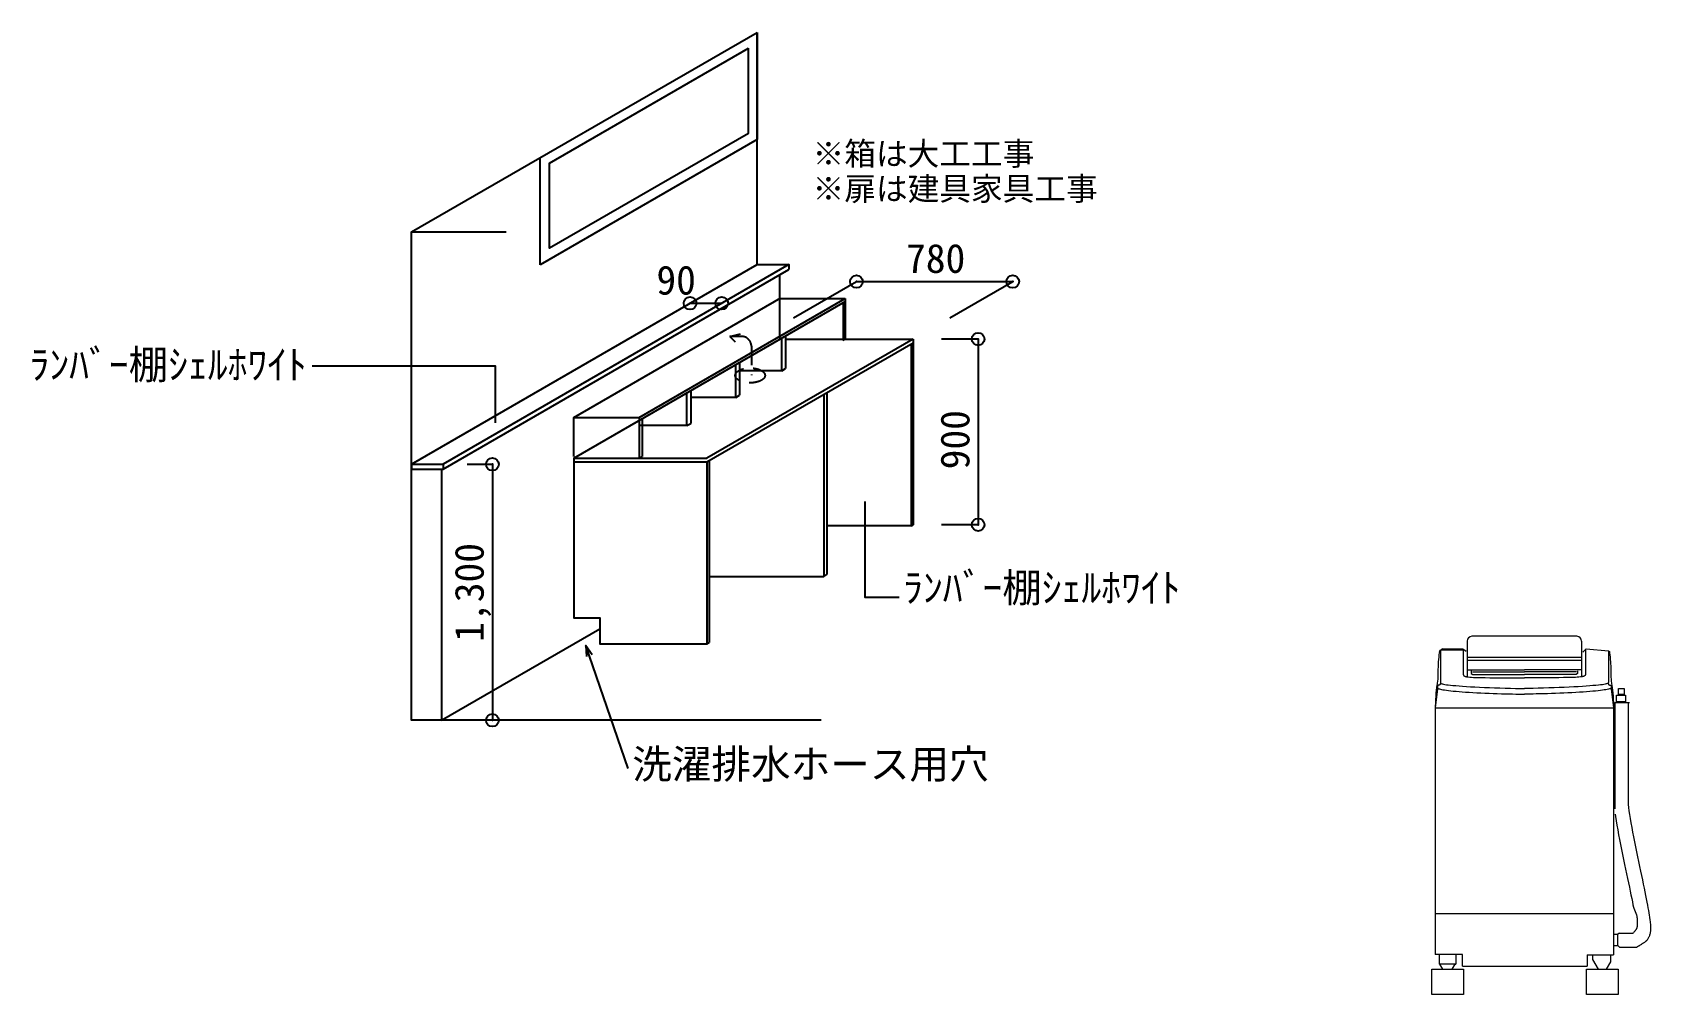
# Model space of a CAD drawing. Units: millimetres at full size, sheet at 1:50. Extents: x -31113 to 29332, y -20209 to 31249.
# Drawn here: x -31113 to -26004, y -5997 to -2960 of the extents above; entities that cross this region are included whole.
import ezdxf
from ezdxf.enums import TextEntityAlignment as Align

# ---------------------------------------------------------------- set-up
doc = ezdxf.new("R2010")
doc.units = ezdxf.units.MM
doc.header["$LTSCALE"] = 50
doc.header["$PDMODE"] = 32
doc.header["$PDSIZE"] = 40
doc.linetypes.add('DASHED1', pattern=[1.8, 1.2, -0.6])
doc.layers.add('B-A_文字', color=7, linetype='Continuous', lineweight=25)
doc.layers.add('B-F_寸法・方位', color=7, linetype='Continuous', lineweight=25)
doc.styles.add('ＭＳ ゴシック', font='')
doc.styles.get('ＭＳ ゴシック').set_extended_font_data('MS Gothic')

msp = doc.modelspace()

# ---------------------------------------------------------------- linework, layer by layer
at = {"layer": 'B-A_文字'}
for p, q in [((-28825.11, -3692.82), (-28825.11, -2959.75)), ((-28825.11, -2959.75), (-28825.11, -3297.81)), ((-28851.84, -3278.6), (-28851.84, -3009.82)), ((-28825.11, -3297.81), (-29509.7, -3693.06)), ((-29509.7, -3693.06), (-29509.7, -3354.99)), ((-29916.17, -3589.67), (-29616.48, -3589.67)), ((-28725.01, -3692.82), (-29816.07, -4322.74)), ((-29816.07, -4337.99), (-28725.01, -3708.07)), ((-28752.59, -3927.58), (-28752.59, -3728.21)), ((-28216.77, -3861.06), (-28017.97, -3746.27)), ((-29403.72, -4303.52), (-28546.73, -3808.73)), ((-29197.24, -4174.77), (-28546.73, -3799.2)), ((-29036.48, -3814.85), (-28936.38, -3814.85)), ((-28752.59, -3799.2), (-28546.73, -3799.2)), ((-28553.59, -3811.43), (-28553.59, -3931.9)), ((-28546.73, -3799.2), (-28546.73, -3927.94)), ((-28332.01, -3927.58), (-28983.14, -4303.52)), ((-28746.8, -4027.87), (-28746.8, -3924.24)), ((-28734.92, -3917.38), (-28734.92, -4021.01)), ((-28734.92, -3927.58), (-28332.01, -3927.58)), ((-28553.59, -3931.9), (-28546.73, -3927.94)), ((-28332.01, -3927.58), (-28332.01, -3939.49)), ((-28332.01, -3927.58), (-28332.01, -4513.71)), ((-28983.14, -4315.42), (-28332.01, -3939.49)), ((-28338.37, -3943.17), (-28338.37, -4517.38)), ((-28891.95, -4111.67), (-28891.95, -4008.04)), ((-28880.07, -4001.18), (-28880.07, -4104.81)), ((-28746.8, -4027.87), (-28880.07, -4027.87)), ((-28746.8, -4027.87), (-28734.92, -4021.01)), ((-29046.23, -4200.74), (-29046.23, -4097.12)), ((-29034.34, -4090.26), (-29034.34, -4193.88)), ((-28891.95, -4111.67), (-29034.34, -4111.67)), ((-28891.95, -4111.67), (-28880.07, -4104.81)), ((-28614.2, -4102.42), (-28614.2, -4676.63)), ((-28604.5, -4096.82), (-28604.5, -4671.03)), ((-29187.8, -4178.86), (-29187.8, -4298.07)), ((-29046.23, -4200.74), (-29197.24, -4200.74)), ((-29046.23, -4200.74), (-29034.34, -4193.88)), ((-29916.17, -4322.74), (-29816.07, -4322.74)), ((-29821.22, -4337.99), (-29821.22, -5130.68)), ((-29816.07, -4322.74), (-29816.07, -4337.99)), ((-29739.66, -4322.74), (-29660.33, -4322.74)), ((-29403.72, -4303.52), (-28983.14, -4303.52)), ((-29403.72, -4315.42), (-28983.14, -4315.42)), ((-29197.24, -4303.52), (-29187.8, -4298.07)), ((-28983.14, -4315.42), (-28983.14, -4889.64)), ((-28975.76, -4311.16), (-28975.76, -4885.38)), ((-28338.37, -4517.38), (-28604.5, -4517.38)), ((-28338.37, -4517.38), (-28332.01, -4513.71)), ((-28975.76, -4676.63), (-28614.2, -4676.63)), ((-28614.2, -4676.63), (-28604.5, -4671.03)), ((-29821.22, -5130.68), (-29321.39, -4842.1)), ((-29365.38, -4894.87), (-29345.47, -4923.07)), ((-28983.14, -4889.64), (-28975.76, -4885.38))]:
    msp.add_line(p, q, dxfattribs=at)
at = {"layer": 'B-A_文字', "linetype": 'DASHED1'}
for p, q in [((-28910.73, -3919.77), (-28894.11, -3936.39)), ((-28842.82, -3949.77), (-28842.82, -4041.9))]:
    msp.add_line(p, q, dxfattribs=at)
at = {"layer": 'B-A_文字', "color": 1, "lineweight": 18}
for p, q in [((-26583.46, -4880.93), (-26583.46, -4993.64)), ((-26237.01, -4865.82), (-26568.35, -4865.82)), ((-26221.9, -4880.93), (-26221.9, -4993.64)), ((-26670.93, -4913.36), (-26666.2, -4908.63)), ((-26667.73, -4913.36), (-26667.73, -5012)), ((-26666.02, -4908.83), (-26598.28, -4908.83)), ((-26660.18, -4905.81), (-26597.46, -4905.81)), ((-26597.46, -4905.81), (-26585.99, -4912.43)), ((-26596.01, -4909.92), (-26596.01, -4985.06)), ((-26582.88, -4941), (-26223.34, -4941)), ((-26582.46, -4931.95), (-26222.52, -4931.95)), ((-26209.35, -4909.92), (-26209.35, -4985.06)), ((-26137.63, -4911.21), (-26137.63, -5012)), ((-26584.08, -4972.04), (-26402.68, -4972.04)), ((-26566.8, -4978.21), (-26402.68, -4978.21)), ((-26565.89, -4986.08), (-26402.68, -4986.08)), ((-26221.28, -4972.04), (-26402.68, -4972.04)), ((-26238.56, -4978.21), (-26402.68, -4978.21)), ((-26239.47, -4986.08), (-26402.68, -4986.08)), ((-26676.9, -5031.73), (-26684.11, -5091.9)), ((-26128.46, -5031.73), (-26121.25, -5091.9)), ((-26684.11, -5091.9), (-26121.25, -5091.9)), ((-26684.11, -5091.9), (-26684.11, -5870.28)), ((-26121.25, -5091.9), (-26121.25, -5870.9)), ((-26117.27, -5074.63), (-26071.2, -5074.63)), ((-26117.27, -5074.63), (-26117.27, -5409.86)), ((-26074.89, -5074.63), (-26074.89, -5396.8)), ((-26121.25, -5741.96), (-26684.11, -5741.96)), ((-26121.25, -5805.38), (-26108.27, -5805.38)), ((-26108.27, -5805.38), (-26108.27, -5842.67)), ((-26102.78, -5803.18), (-26107.68, -5806.01)), ((-26102.78, -5803.18), (-26060, -5803.18)), ((-26672.06, -5870.28), (-26672.06, -5900.86)), ((-26619.4, -5870.28), (-26619.4, -5900.86)), ((-26204.95, -5870.9), (-26204.95, -5906.8)), ((-26204.95, -5870.9), (-26121.25, -5870.9)), ((-26187.53, -5870.9), (-26187.53, -5885.93)), ((-26108.27, -5842.67), (-26121.25, -5842.67)), ((-26102.78, -5846.79), (-26107.75, -5841.82)), ((-26102.78, -5846.79), (-26047.66, -5846.79)), ((-26660.12, -5916.72), (-26669.27, -5900.86)), ((-26630.44, -5916.72), (-26621.29, -5900.86)), ((-26621.29, -5900.86), (-26619.4, -5900.86)), ((-26598.19, -5906.8), (-26204.95, -5906.8)), ((-26187.53, -5885.93), (-26169.75, -5916.72))]:
    msp.add_line(p, q, dxfattribs=at)
at = {"layer": 'B-A_文字'}
for points in [[(-28622.65, -5130.68), (-29916.17, -5130.68), (-29916.17, -3589.67), (-28825.11, -2959.75)], [(-28851.84, -3278.6), (-29479.7, -3641.09), (-29479.7, -3372.31), (-28851.84, -3009.82)], [(-29916.17, -4322.74), (-28825.11, -3692.82), (-28725.01, -3692.82), (-28725.01, -3708.07)], [(-28709.88, -3861.06), (-28511.07, -3746.27), (-28017.97, -3746.27)], [(-29403.1, -4298.8), (-29403.1, -4174.77), (-28750.35, -3797.9)], [(-29650.46, -4191.56), (-29650.46, -4013.53), (-30229.86, -4013.53)], [(-29403.1, -4174.77), (-29197.24, -4174.77), (-29197.24, -4303.52)], [(-29916.17, -4322.74), (-29916.17, -4337.99), (-29816.07, -4337.99)], [(-29403.72, -4303.52), (-29403.72, -4807.3), (-29321.39, -4807.3), (-29321.39, -4889.64), (-28983.14, -4889.64)], [(-28376.75, -4743.44), (-28483.57, -4743.44), (-28483.57, -4440.8)], [(-29231.73, -5282.95), (-29365.38, -4894.87), (-29363.71, -4929.35)]]:
    msp.add_lwpolyline(points, dxfattribs=at)
at = {"layer": 'B-A_文字', "linetype": 'DASHED1'}
msp.add_lwpolyline([(-28872.82, -3919.77), (-28910.73, -3919.77), (-28877.13, -3910.77)], dxfattribs=at)
at = {"layer": 'B-A_文字', "color": 1, "lineweight": 18}
for points in [[(-26670.93, -4913.36), (-26671.44, -4917.55), (-26672.3, -4924.78), (-26673.11, -4932.01), (-26673.84, -4939.25), (-26674.46, -4946.5), (-26674.94, -4953.75), (-26675.14, -4957.97), (-26675.28, -4962.54), (-26675.42, -4970.42), (-26675.49, -4978.31), (-26675.6, -4986.19), (-26675.85, -4994.06), (-26676.35, -5001.91), (-26676.78, -5006.44), (-26677.03, -5008.57), (-26677.52, -5012.22), (-26678.05, -5015.87), (-26678.62, -5019.52), (-26679.2, -5023.16), (-26679.76, -5026.81), (-26680.07, -5028.93), (-26680.85, -5034.82), (-26681.92, -5045), (-26682.7, -5055.21), (-26683.26, -5065.44), (-26683.66, -5075.69), (-26683.96, -5085.95), (-26684.11, -5091.9)], [(-26218.09, -4915.64), (-26207.59, -4905.14), (-26137.63, -4911.21), (-26134.43, -4913.36)], [(-26134.43, -4913.36), (-26133.92, -4917.55), (-26133.06, -4924.78), (-26132.25, -4932.01), (-26131.52, -4939.25), (-26130.9, -4946.5), (-26130.42, -4953.75), (-26130.22, -4957.97), (-26130.08, -4962.54), (-26129.94, -4970.42), (-26129.87, -4978.31), (-26129.76, -4986.19), (-26129.51, -4994.06), (-26129.01, -5001.91), (-26128.58, -5006.44), (-26128.33, -5008.57), (-26127.84, -5012.22), (-26127.31, -5015.87), (-26126.74, -5019.52), (-26126.16, -5023.16), (-26125.6, -5026.81), (-26125.29, -5028.93), (-26124.51, -5034.82), (-26123.44, -5045), (-26122.66, -5055.21), (-26122.1, -5065.44), (-26121.7, -5075.69), (-26121.4, -5085.95), (-26121.25, -5091.9)], [(-26596.01, -4985.06), (-26595.95, -4985.31), (-26595.84, -4985.73), (-26595.73, -4986.15), (-26595.61, -4986.56), (-26595.47, -4986.97), (-26595.32, -4987.37), (-26595.22, -4987.6), (-26595.1, -4987.85), (-26594.89, -4988.26), (-26594.65, -4988.66), (-26594.38, -4989.05), (-26594.09, -4989.41), (-26593.78, -4989.77), (-26593.59, -4989.96), (-26593.34, -4990.2), (-26592.88, -4990.59), (-26592.4, -4990.95), (-26591.89, -4991.28), (-26591.36, -4991.58), (-26590.82, -4991.85), (-26590.51, -4991.99), (-26589.88, -4992.25), (-26588.77, -4992.63), (-26587.63, -4992.93), (-26586.48, -4993.18), (-26585.32, -4993.38), (-26584.15, -4993.55), (-26583.46, -4993.64), (-26580.25, -4994.03), (-26574.7, -4994.59), (-26569.17, -4995.03), (-26563.64, -4995.36), (-26558.11, -4995.62), (-26552.58, -4995.81), (-26549.37, -4995.9), (-26540.82, -4996.1), (-26526.05, -4996.31), (-26511.28, -4996.4), (-26496.49, -4996.42)], [(-26570.51, -4974.37), (-26570.51, -4983.42), (-26565.89, -4986.08)], [(-26496.49, -4996.42), (-26481.69, -4996.41), (-26466.9, -4996.42), (-26458.32, -4996.45), (-26452.9, -4996.49), (-26443.55, -4996.58), (-26434.21, -4996.7), (-26424.87, -4996.84), (-26415.53, -4997), (-26406.19, -4997.17), (-26402.68, -4997.24)], [(-26308.87, -4996.42), (-26323.67, -4996.41), (-26338.46, -4996.42), (-26347.04, -4996.45), (-26352.46, -4996.49), (-26361.81, -4996.58), (-26371.15, -4996.7), (-26380.49, -4996.84), (-26389.83, -4997), (-26399.17, -4997.17), (-26402.68, -4997.24)], [(-26209.35, -4985.06), (-26209.41, -4985.31), (-26209.52, -4985.73), (-26209.63, -4986.15), (-26209.75, -4986.56), (-26209.89, -4986.97), (-26210.04, -4987.37), (-26210.14, -4987.6), (-26210.26, -4987.85), (-26210.47, -4988.26), (-26210.72, -4988.66), (-26210.98, -4989.05), (-26211.27, -4989.41), (-26211.58, -4989.77), (-26211.77, -4989.96), (-26212.02, -4990.2), (-26212.48, -4990.59), (-26212.96, -4990.95), (-26213.47, -4991.28), (-26214, -4991.58), (-26214.54, -4991.85), (-26214.85, -4991.99), (-26215.49, -4992.25), (-26216.59, -4992.63), (-26217.73, -4992.93), (-26218.88, -4993.18), (-26220.04, -4993.38), (-26221.21, -4993.55), (-26221.9, -4993.64), (-26225.11, -4994.03), (-26230.66, -4994.59), (-26236.19, -4995.03), (-26241.72, -4995.36), (-26247.25, -4995.62), (-26252.78, -4995.81), (-26255.99, -4995.9), (-26264.54, -4996.1), (-26279.31, -4996.31), (-26294.08, -4996.4), (-26308.87, -4996.42)], [(-26234.85, -4974.37), (-26234.85, -4983.42), (-26239.47, -4986.08)], [(-26667.05, -5011.52), (-26667.23, -5012.57), (-26667.59, -5014.34), (-26668.02, -5015.98), (-26668.59, -5017.41), (-26669.36, -5018.55), (-26670.36, -5019.32), (-26671.07, -5019.56), (-26671.32, -5019.61), (-26671.79, -5019.65), (-26672.27, -5019.68), (-26672.76, -5019.71), (-26673.25, -5019.75), (-26673.73, -5019.85), (-26673.99, -5019.93), (-26674.2, -5020.01), (-26674.54, -5020.18), (-26674.86, -5020.4), (-26675.16, -5020.65), (-26675.43, -5020.92), (-26675.69, -5021.21), (-26675.82, -5021.39), (-26676.24, -5022.06), (-26676.73, -5023.32), (-26676.98, -5024.67), (-26677.06, -5026.08), (-26677.03, -5027.53), (-26676.96, -5028.97), (-26676.92, -5029.8), (-26676.91, -5030.12), (-26676.9, -5030.66), (-26676.9, -5031.2), (-26676.9, -5031.73), (-26676.91, -5032.26), (-26676.91, -5032.79), (-26676.92, -5033.09)], [(-26676.81, -5029.29), (-26676.13, -5029.91), (-26674.95, -5030.57), (-26673.21, -5031.27), (-26670.87, -5032.01), (-26667.9, -5032.78), (-26664.25, -5033.57), (-26659.91, -5034.39), (-26654.84, -5035.21), (-26649.04, -5036.05), (-26642.49, -5036.89), (-26635.2, -5037.73), (-26627.17, -5038.57), (-26618.42, -5039.39), (-26608.96, -5040.2), (-26598.84, -5040.98), (-26588.1, -5041.74), (-26576.78, -5042.47), (-26564.96, -5043.17), (-26552.69, -5043.84), (-26540.07, -5044.46), (-26527.19, -5045.04), (-26514.15, -5045.58), (-26501.07, -5046.07), (-26488.08, -5046.52), (-26475.32, -5046.92), (-26462.95, -5047.26), (-26451.13, -5047.56), (-26440.05, -5047.82), (-26429.9, -5048.02), (-26420.9, -5048.18), (-26413.26, -5048.3), (-26407.23, -5048.39), (-26403.07, -5048.44), (-26402.68, -5048.44)], [(-26667.73, -5012), (-26667.13, -5012.91), (-26666.31, -5013.78), (-26665.1, -5014.6), (-26663.38, -5015.4), (-26661, -5016.17), (-26657.87, -5016.94), (-26653.89, -5017.7), (-26648.98, -5018.47), (-26643.08, -5019.24), (-26636.16, -5020.01), (-26628.18, -5020.8), (-26619.14, -5021.59), (-26609.04, -5022.39), (-26597.91, -5023.19), (-26585.78, -5024), (-26572.72, -5024.79), (-26558.79, -5025.58), (-26544.08, -5026.34), (-26528.71, -5027.07), (-26512.8, -5027.76), (-26496.48, -5028.39), (-26479.9, -5028.96), (-26463.26, -5029.44), (-26446.72, -5029.82), (-26430.5, -5030.08), (-26414.83, -5030.2), (-26402.68, -5030.17)], [(-26137.63, -5012), (-26138.23, -5012.91), (-26139.05, -5013.78), (-26140.26, -5014.6), (-26141.99, -5015.4), (-26144.36, -5016.17), (-26147.49, -5016.94), (-26151.48, -5017.7), (-26156.38, -5018.47), (-26162.28, -5019.24), (-26169.2, -5020.01), (-26177.18, -5020.8), (-26186.22, -5021.59), (-26196.32, -5022.39), (-26207.45, -5023.19), (-26219.58, -5024), (-26232.64, -5024.79), (-26246.57, -5025.58), (-26261.28, -5026.34), (-26276.65, -5027.07), (-26292.56, -5027.76), (-26308.89, -5028.39), (-26325.46, -5028.96), (-26342.1, -5029.44), (-26358.64, -5029.82), (-26374.86, -5030.08), (-26390.53, -5030.2), (-26402.68, -5030.17)], [(-26128.55, -5029.29), (-26129.23, -5029.91), (-26130.42, -5030.57), (-26132.15, -5031.27), (-26134.49, -5032.01), (-26137.46, -5032.78), (-26141.11, -5033.57), (-26145.45, -5034.39), (-26150.52, -5035.21), (-26156.32, -5036.05), (-26162.87, -5036.89), (-26170.16, -5037.73), (-26178.19, -5038.57), (-26186.95, -5039.39), (-26196.4, -5040.2), (-26206.52, -5040.98), (-26217.26, -5041.74), (-26228.58, -5042.47), (-26240.4, -5043.17), (-26252.67, -5043.84), (-26265.29, -5044.46), (-26278.17, -5045.04), (-26291.21, -5045.58), (-26304.29, -5046.07), (-26317.28, -5046.52), (-26330.04, -5046.92), (-26342.41, -5047.26), (-26354.23, -5047.56), (-26365.31, -5047.82), (-26375.46, -5048.02), (-26384.46, -5048.18), (-26392.1, -5048.3), (-26398.13, -5048.39), (-26402.29, -5048.44), (-26402.68, -5048.44)], [(-26138.31, -5011.52), (-26138.13, -5012.57), (-26137.77, -5014.34), (-26137.34, -5015.98), (-26136.77, -5017.41), (-26136.01, -5018.55), (-26135, -5019.32), (-26134.29, -5019.56), (-26134.04, -5019.61), (-26133.57, -5019.65), (-26133.09, -5019.68), (-26132.6, -5019.71), (-26132.11, -5019.75), (-26131.63, -5019.85), (-26131.37, -5019.93), (-26131.16, -5020.01), (-26130.82, -5020.18), (-26130.5, -5020.4), (-26130.2, -5020.65), (-26129.93, -5020.92), (-26129.67, -5021.21), (-26129.54, -5021.39), (-26129.12, -5022.06), (-26128.63, -5023.32), (-26128.38, -5024.67), (-26128.3, -5026.08), (-26128.33, -5027.53), (-26128.41, -5028.97), (-26128.44, -5029.8), (-26128.45, -5030.12), (-26128.46, -5030.66), (-26128.46, -5031.2), (-26128.46, -5031.73), (-26128.46, -5032.26), (-26128.45, -5032.79), (-26128.44, -5033.09)], [(-26074.89, -5396.8), (-26074, -5405.81), (-26072.67, -5416.26), (-26070.94, -5427.97), (-26068.88, -5440.74), (-26066.52, -5454.4), (-26063.91, -5468.76), (-26061.11, -5483.68), (-26058.15, -5498.99), (-26055.06, -5514.56), (-26051.9, -5530.26), (-26048.7, -5545.97), (-26045.48, -5561.57), (-26042.27, -5576.96), (-26039.11, -5592.07), (-26036.02, -5606.8), (-26033.02, -5621.08), (-26030.14, -5634.87), (-26027.38, -5648.11), (-26024.76, -5660.75), (-26022.29, -5672.78), (-26019.99, -5684.16), (-26017.86, -5694.89), (-26015.9, -5704.96), (-26014.12, -5714.37), (-26012.52, -5723.14), (-26011.1, -5731.28), (-26009.84, -5738.82), (-26008.76, -5745.78), (-26007.84, -5752.21), (-26007.42, -5755.52)], [(-26116.39, -5427.07), (-26115.25, -5434.82), (-26113.09, -5448.14), (-26110.66, -5462.21), (-26108, -5476.9), (-26105.14, -5492.08), (-26102.14, -5507.6), (-26099.03, -5523.34), (-26095.84, -5539.17), (-26092.61, -5554.98), (-26089.37, -5570.66), (-26086.16, -5586.12), (-26082.99, -5601.26), (-26079.9, -5616), (-26076.9, -5630.28), (-26074.02, -5644.04), (-26071.27, -5657.23), (-26068.67, -5669.8), (-26066.22, -5681.72), (-26063.95, -5692.98), (-26061.85, -5703.54), (-26059.93, -5713.4), (-26058.55, -5720.68)], [(-26058.55, -5720.68), (-26057.21, -5723.67), (-26054.93, -5728.85), (-26052.78, -5734.06), (-26050.84, -5739.31), (-26049.18, -5744.62), (-26047.89, -5750.01), (-26047.33, -5753.17), (-26047.11, -5754.81), (-26046.83, -5757.64), (-26046.64, -5760.49), (-26046.53, -5763.35), (-26046.49, -5766.21), (-26046.49, -5769.07), (-26046.51, -5770.73), (-26046.53, -5771.79), (-26046.56, -5773.61), (-26046.62, -5775.43), (-26046.7, -5777.25), (-26046.81, -5779.08), (-26046.95, -5780.91), (-26047.06, -5781.97), (-26047.13, -5782.58), (-26047.26, -5783.63), (-26047.43, -5784.68), (-26047.64, -5785.71), (-26047.9, -5786.73), (-26048.22, -5787.72), (-26048.43, -5788.28), (-26048.76, -5789.01), (-26049.42, -5790.24), (-26050.18, -5791.42), (-26051.02, -5792.57), (-26051.91, -5793.68), (-26052.83, -5794.78), (-26053.37, -5795.41), (-26054, -5796.15), (-26055.09, -5797.42), (-26056.17, -5798.68), (-26057.24, -5799.94)], [(-26007.42, -5755.52), (-26007.04, -5757.92), (-26006.4, -5762.07), (-26005.8, -5766.21), (-26005.25, -5770.37), (-26004.79, -5774.54), (-26004.43, -5778.72), (-26004.28, -5781.15), (-26004.2, -5782.88), (-26004.12, -5785.88), (-26004.14, -5788.88), (-26004.25, -5791.87), (-26004.48, -5794.85), (-26004.83, -5797.81), (-26005.1, -5799.52), (-26005.37, -5801.01), (-26005.92, -5803.55), (-26006.58, -5806.06), (-26007.34, -5808.56), (-26008.2, -5811.03), (-26009.16, -5813.47), (-26009.76, -5814.88), (-26010.34, -5816.16), (-26011.41, -5818.33), (-26012.57, -5820.45), (-26013.84, -5822.48), (-26015.24, -5824.42), (-26016.77, -5826.23), (-26017.72, -5827.22), (-26018.61, -5828.06), (-26020.24, -5829.43), (-26021.95, -5830.71), (-26023.72, -5831.92), (-26025.53, -5833.09), (-26027.35, -5834.23), (-26028.41, -5834.9), (-26029.51, -5835.6), (-26031.38, -5836.81), (-26033.24, -5838.03), (-26035.1, -5839.24)], [(-26057.24, -5799.94), (-26058.31, -5801.2), (-26059.38, -5802.45), (-26060, -5803.18)], [(-26598.29, -5907.31), (-26598.29, -5870.28), (-26684.11, -5870.28)], [(-26143.3, -5916.72), (-26129.94, -5893.58), (-26129.94, -5870.9)], [(-26035.1, -5839.24), (-26036.96, -5840.44), (-26038.84, -5841.63), (-26039.93, -5842.3), (-26040.65, -5842.74), (-26041.89, -5843.48), (-26043.14, -5844.21), (-26044.4, -5844.94), (-26045.66, -5845.66), (-26046.93, -5846.37), (-26047.66, -5846.79)], [(-26621.29, -5900.86), (-26669.27, -5900.86), (-26672.06, -5900.86)]]:
    msp.add_lwpolyline(points, dxfattribs=at)
for points in [[(-26111.7, -5051.19), (-26083.72, -5051.19), (-26083.72, -5073.13), (-26111.7, -5073.13)], [(-26105.39, -5030.9), (-26087.84, -5030.9), (-26087.84, -5049.82), (-26105.39, -5049.82)], [(-26695.28, -5916.72), (-26595.28, -5916.72), (-26595.28, -5996.72), (-26695.28, -5996.72)], [(-26206.53, -5916.72), (-26106.53, -5916.72), (-26106.53, -5996.72), (-26206.53, -5996.72)]]:
    msp.add_lwpolyline(points, close=True, dxfattribs=at)
at = {"layer": 'B-A_文字', "linetype": 'DASHED1'}
msp.add_arc((-28872.82, -3949.77), 30, 0, 90, dxfattribs=at)
at = {"layer": 'B-A_文字', "color": 1, "lineweight": 18}
for centre, radius, start, end in [((-26568.35, -4880.93), 15.11, 90, 180), ((-26237.01, -4880.93), 15.11, 0, 90), ((-26660.18, -4913.36), 7.56, 90, 180)]:
    msp.add_arc(centre, radius, start, end, dxfattribs=at)
at = {"layer": 'B-A_文字', "linetype": 'DASHED1'}
msp.add_ellipse((-28846.78, -4042.55), major_axis=(46.98, 0), ratio=0.5, dxfattribs=at)
at = {"layer": 'B-A_文字'}
for p in [(-28511.07, -3746.27), (-28017.97, -3746.27), (-29036.48, -3814.85), (-28936.38, -3814.85)]:
    msp.add_point(p, dxfattribs=at)
at = {"layer": 'B-F_寸法・方位'}
for p, q in [((-28127.01, -3927.58), (-28242.7, -3927.58)), ((-28127.01, -3927.58), (-28127.01, -4513.71)), ((-29660.33, -4322.74), (-29660.33, -5130.68)), ((-28127.01, -4513.71), (-28242.7, -4513.71))]:
    msp.add_line(p, q, dxfattribs=at)
for p in [(-28127.01, -3927.58), (-29660.33, -4322.74), (-28127.01, -4513.71), (-29660.33, -5130.68)]:
    msp.add_point(p, dxfattribs=at)

# ---------------------------------------------------------------- texts
at = {"layer": 'B-A_文字', "style": 'ＭＳ ゴシック'}
for s, height, p in [('※箱は大工工事', 73.31, (-28649.59, -3401.12)), ('※扉は建具家具工事', 73.31, (-28649.59, -3511.81)), ('ﾗﾝﾊﾞｰ棚ｼｪﾙﾎﾜｲﾄ', 91.64, (-31121.29, -4081.55)), ('ﾗﾝﾊﾞｰ棚ｼｪﾙﾎﾜｲﾄ', 91.64, (-28363.48, -4785.57)), ('洗濯排水ホース用穴', 91.64, (-29218.84, -5342.54))]:
    msp.add_text(s, height=height, dxfattribs=at).set_placement(p, align=Align.BOTTOM_LEFT)
at = {"layer": 'B-F_寸法・方位', "style": 'ＭＳ ゴシック'}
for s, p in [('780', (-28354.59, -3746.27)), ('90', (-29142.68, -3814.85))]:
    msp.add_text(s, height=91.64, dxfattribs=at).set_placement(p, align=Align.BOTTOM_LEFT)
for s, p in [('900', (-28127.01, -4338.82)), ('1,300', (-29660.33, -4882.96))]:
    msp.add_text(s, height=91.64, rotation=90, dxfattribs=at).set_placement(p, align=Align.BOTTOM_LEFT)

doc.saveas('drawing.dxf')
